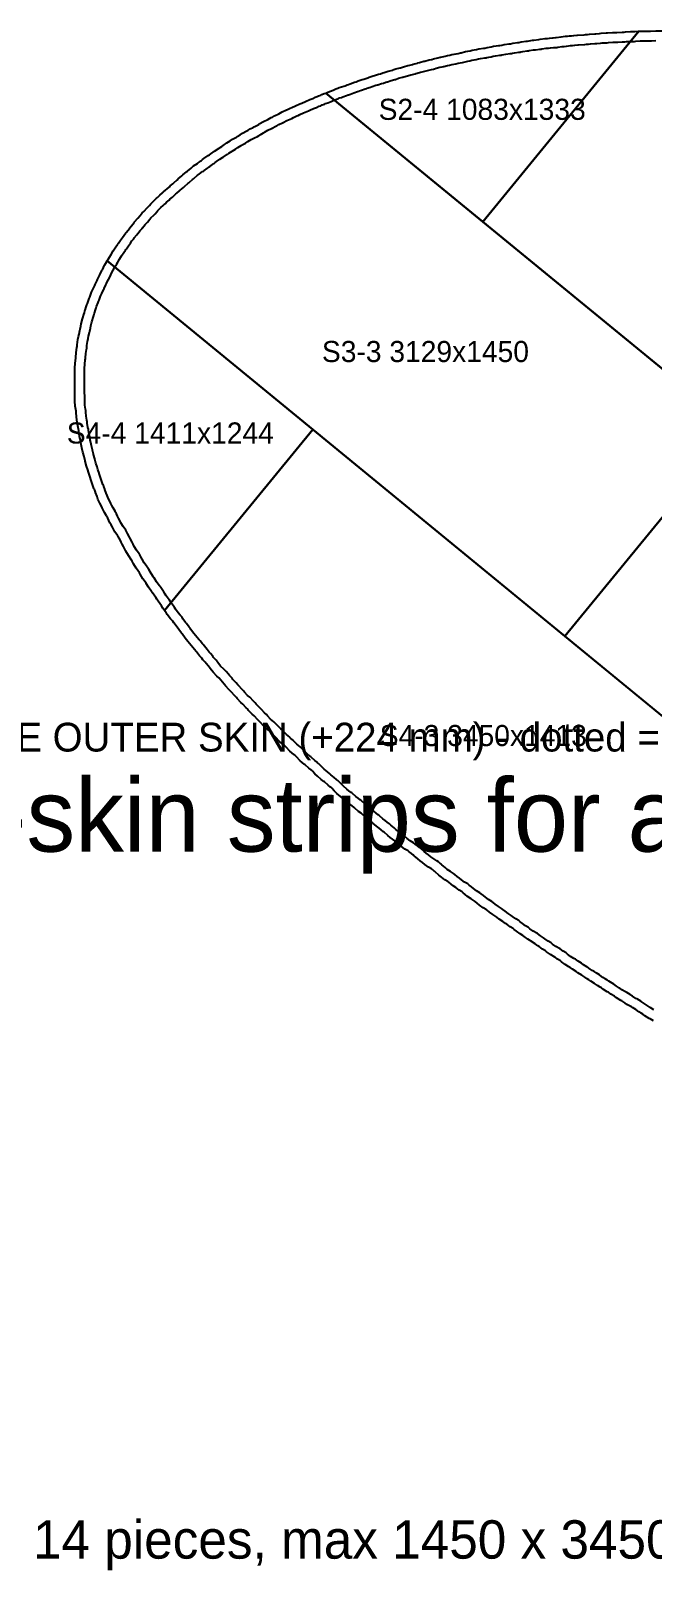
# Model space of a CAD drawing. Header units: millimetres. Extents: x -23256 to 49239, y -6625 to 7087.
# Drawn here: x 16996 to 20236, y -934 to 7087 of the extents above; entities that cross this region are included whole.
import ezdxf
from ezdxf.enums import TextEntityAlignment as Align

# ---------------------------------------------------------------- set-up
doc = ezdxf.new("R2010")
doc.units = ezdxf.units.MM
for name, color, linetype in [('CUT', 7, 'Continuous'), ('PIECING', 5, 'Continuous'), ('SEW', 8, 'Continuous'), ('TEXT', 7, 'Continuous')]:
    doc.layers.add(name, color=color, linetype=linetype)

msp = doc.modelspace()

# ---------------------------------------------------------------- linework, layer by layer
at = {"layer": 'CUT'}
msp.add_lwpolyline([(20243.7, 1927.6), (20225.7, 1938.8), (20220.5, 1941.2), (20197.8, 1954.9), (20187.3, 1962.8), (20178.8, 1967.8), (20165.8, 1975.9), (20150.6, 1986.8), (20150.5, 1986.8), (20132.6, 1997.9), (20127.4, 2000.4), (20104.7, 2014), (20093.8, 2022.1), (20077.6, 2032.1), (20072.4, 2034.5), (20049.7, 2048.1), (20038.9, 2056.2), (20020.7, 2067.3), (20007.8, 2076.9), (20002, 2080.1), (19982.1, 2092.3), (19972.6, 2099.4), (19964.3, 2104.2), (19951.3, 2112.2), (19935.8, 2123.2), (19935.6, 2123.3), (19915.7, 2135.5), (19906.2, 2142.6), (19897.8, 2147.5), (19884.7, 2155.5), (19869.3, 2166.4), (19869.1, 2166.6), (19849.1, 2178.7), (19839.3, 2186), (19821.3, 2196.9), (19808.2, 2206.6), (19802.3, 2209.8), (19782.4, 2221.9), (19763.6, 2235.8), (19758.1, 2240.2), (19743.2, 2249.3), (19729.7, 2259.2), (19728.2, 2259.9), (19705.6, 2273.3), (19685.5, 2288), (19679.9, 2292.5), (19664.9, 2301.6), (19646.2, 2315.4), (19640.6, 2319.9), (19625.7, 2328.9), (19612, 2338.9), (19610.4, 2339.7), (19587.9, 2353), (19567.8, 2367.6), (19562.1, 2372.2), (19547.1, 2381.3), (19528.4, 2395), (19516.1, 2404.8), (19511.3, 2408.7), (19496.3, 2417.7), (19477.6, 2431.4), (19471.8, 2436), (19456.8, 2445.1), (19438, 2458.8), (19425.8, 2468.6), (19421, 2472.4), (19405.9, 2481.6), (19387.1, 2495.3), (19374.9, 2505), (19370.1, 2508.8), (19355, 2517.9), (19336.2, 2531.6), (19324, 2541.4), (19312.7, 2550.4), (19307.8, 2554.3), (19292.6, 2563.4), (19274, 2576.9), (19261.6, 2586.7), (19250.2, 2595.8), (19245.3, 2599.7), (19230.1, 2608.8), (19211.5, 2622.3), (19199.1, 2632.1), (19187.6, 2641.2), (19176.1, 2650.3), (19171.1, 2654.3), (19155.8, 2663.4), (19137.2, 2676.8), (19123.8, 2687.4), (19104.4, 2704.4), (19102, 2706.8), (19101.6, 2707.1), (19090.1, 2716.2), (19085, 2720.2), (19069.6, 2729.4), (19050.9, 2742.8), (19038.5, 2752.6), (19026.9, 2761.7), (19014.3, 2771.6), (18995.2, 2788.3), (18992.6, 2790.8), (18992.1, 2791.2), (18980.5, 2800.3), (18969, 2809.4), (18963.7, 2813.5), (18947, 2823.4), (18926.5, 2838.4), (18908.3, 2854.3), (18905.8, 2856.7), (18905.3, 2857.1), (18893.7, 2866.3), (18882.1, 2875.3), (18870.5, 2884.4), (18857.8, 2894.3), (18838.4, 2911.1), (18835.9, 2913.6), (18835.4, 2914), (18823.7, 2923.2), (18812, 2932.3), (18799.3, 2942.2), (18780.1, 2958.8), (18777.4, 2961.4), (18776.8, 2961.9), (18765.2, 2970.9), (18752.4, 2980.9), (18733.2, 2997.6), (18730.5, 3000.1), (18730, 3000.5), (18718.3, 3009.6), (18705.5, 3019.6), (18686.2, 3036.3), (18683.5, 3038.8), (18683, 3039.3), (18671.2, 3048.4), (18658.5, 3058.3), (18639.2, 3075), (18636.5, 3077.5), (18635.9, 3078), (18624.2, 3087.2), (18611.5, 3097), (18592.1, 3113.7), (18578.3, 3127), (18565.4, 3140.6), (18562.2, 3143.3), (18559.5, 3146), (18558.9, 3146.5), (18546.1, 3156.3), (18526.8, 3173), (18524.1, 3175.6), (18523.5, 3176.1), (18510.6, 3186.1), (18491.4, 3202.7), (18477.5, 3215.9), (18464.6, 3229.6), (18461.4, 3232.4), (18458.7, 3235), (18458.1, 3235.4), (18445.3, 3245.4), (18426, 3262), (18423.2, 3264.7), (18421.5, 3266), (18401, 3283.8), (18381.8, 3304.1), (18372.3, 3312.4), (18369.6, 3315), (18367.9, 3316.3), (18347.3, 3334.1), (18328.1, 3354.5), (18318.5, 3362.8), (18315.9, 3365.3), (18314.4, 3366.5), (18293.7, 3384.4), (18274.5, 3404.8), (18265, 3413), (18251.2, 3426.3), (18235.6, 3442.9), (18230.8, 3446.7), (18210.9, 3463.9), (18191.9, 3483.9), (18187.5, 3489.7), (18179.4, 3497.4), (18161, 3517.1), (18151.1, 3525.8), (18132, 3546), (18127.6, 3551.7), (18119.7, 3559.4), (18101.3, 3579.2), (18091.4, 3587.8), (18072.3, 3608.2), (18067.9, 3613.9), (18060.1, 3621.5), (18041, 3642.1), (18037.8, 3646.4), (18030.3, 3653.6), (18011.1, 3674.4), (18006.2, 3681.1), (17993.2, 3695.1), (17988.3, 3701.9), (17976.3, 3714.9), (17966.4, 3723.6), (17947.1, 3744.4), (17931.9, 3764.7), (17927.8, 3769.2), (17922.9, 3775.9), (17910, 3790.1), (17905.2, 3796.6), (17893.3, 3809.6), (17887.6, 3817.4), (17875.9, 3830.1), (17860.8, 3850.5), (17856.7, 3855), (17851.9, 3861.7), (17839.1, 3875.8), (17834.4, 3882.4), (17822.7, 3895.4), (17817.1, 3903.1), (17805.7, 3915.6), (17788.6, 3938.9), (17785.4, 3944.5), (17782.6, 3947.5), (17767.8, 3967.7), (17763.9, 3972.1), (17747.2, 3995.5), (17744.1, 4000.3), (17741.8, 4002.8), (17736.2, 4010.4), (17724.9, 4022.9), (17707.8, 4046.2), (17704.6, 4051.8), (17701.8, 4054.9), (17684.8, 4078.1), (17677.6, 4090.4), (17677.2, 4090.9), (17660.4, 4114.4), (17653.2, 4125.7), (17648.4, 4134.1), (17648.3, 4134.2), (17631.5, 4157.7), (17628.5, 4162.4), (17626.2, 4164.9), (17609.3, 4188.1), (17598.2, 4207.3), (17597.2, 4208.4), (17580.4, 4231.5), (17566.7, 4255.2), (17562.7, 4262.9), (17562.5, 4263.2), (17545.5, 4286.4), (17531.8, 4310.1), (17525.4, 4322.7), (17522, 4329.2), (17521.8, 4329.5), (17504.9, 4352.7), (17491.2, 4376.4), (17484.8, 4389), (17479, 4400.3), (17473.1, 4411.9), (17467.3, 4423.3), (17466.9, 4424), (17456.2, 4442.8), (17449.8, 4455.3), (17448.5, 4457.7), (17435.2, 4476.1), (17421.5, 4499.9), (17415, 4512.5), (17409.2, 4524), (17403.4, 4535.4), (17397.6, 4546.8), (17391.7, 4558.3), (17391.3, 4559.1), (17380.6, 4577.9), (17374.3, 4590.4), (17368.5, 4601.8), (17362.7, 4613.1), (17362.6, 4613.4), (17356.3, 4625.8), (17346.5, 4647.4), (17342, 4660.5), (17334, 4682), (17333.8, 4682.6), (17330, 4693), (17329, 4695.1), (17328, 4697.9), (17325.7, 4702.7), (17316.4, 4727.7), (17316.2, 4728.4), (17310.6, 4743.7), (17304.6, 4766.3), (17297.3, 4787.4), (17294.3, 4799.5), (17286.9, 4819.4), (17280.1, 4845.2), (17280, 4845.9), (17274.2, 4868.1), (17274.1, 4868.9), (17268.3, 4891.1), (17268.1, 4891.8), (17262.3, 4914.1), (17259.6, 4931.6), (17256.4, 4943.9), (17253.5, 4961.5), (17250.4, 4973.8), (17246.2, 5000.2), (17245.9, 5004.3), (17244.3, 5010.5), (17240.2, 5036.9), (17239.9, 5041), (17238.3, 5047.2), (17234.2, 5073.6), (17232.7, 5099.1), (17232.7, 5102.6), (17232.2, 5104.6), (17228.1, 5131.1), (17226.6, 5156.6), (17226.6, 5164.6), (17226.5, 5171.6), (17226.4, 5180.8), (17226.4, 5187.6), (17226.3, 5194.6), (17226.3, 5201.5), (17226.3, 5208.4), (17226.2, 5215.2), (17226.2, 5222.1), (17226.1, 5229.1), (17226.1, 5236), (17226, 5242.8), (17226, 5252), (17225.9, 5265.9), (17225.9, 5272.7), (17225.9, 5279.6), (17225.8, 5286.6), (17225.8, 5293.5), (17225.8, 5300.3), (17225.7, 5307.2), (17225.7, 5314.2), (17225.7, 5321.1), (17225.7, 5329.2), (17226.9, 5354.9), (17230.7, 5381.6), (17231.2, 5383.3), (17231.2, 5383.3), (17231.2, 5384.4), (17232.4, 5410.1), (17236.3, 5436.7), (17237.5, 5441.7), (17238, 5451.5), (17241.9, 5478.2), (17245.8, 5493.6), (17247.7, 5506.1), (17252.5, 5525.5), (17253.5, 5532), (17257.8, 5548.5), (17259.6, 5560.5), (17266.4, 5586.5), (17268.3, 5591.6), (17272.7, 5608.3), (17276.4, 5618.4), (17278.8, 5627.3), (17280.6, 5632), (17284.9, 5648), (17288.9, 5658.7), (17291.2, 5667), (17300.6, 5691.8), (17302.3, 5695.3), (17303.6, 5699.9), (17313, 5724.6), (17316.5, 5731.5), (17319.4, 5739.1), (17329.7, 5759.6), (17331.7, 5764.7), (17342.2, 5785.5), (17344.1, 5790.4), (17354.7, 5811.4), (17356.6, 5816.1), (17367.4, 5837.3), (17369.3, 5842), (17381.3, 5865.3), (17382.6, 5867.4), (17387.5, 5877), (17401.7, 5899), (17402.2, 5899.7), (17406.3, 5907.5), (17415.7, 5922.1), (17425.1, 5940.1), (17439.3, 5961.9), (17448.6, 5973.5), (17451.2, 5977.6), (17453.4, 5980.3), (17463.7, 5996.2), (17474.4, 6009.6), (17482.5, 6021.9), (17491.9, 6033.7), (17494.7, 6037.9), (17510.1, 6057.2), (17512.1, 6059.5), (17513, 6060.9), (17528.4, 6080.1), (17536, 6088.7), (17536.5, 6089.3), (17537.6, 6090.9), (17553.7, 6111), (17566.6, 6124.3), (17577.5, 6137.8), (17585.2, 6146.4), (17602.3, 6164), (17606.7, 6167.7), (17614.3, 6177.1), (17622, 6185.7), (17639, 6203.2), (17652.5, 6214.6), (17656.9, 6219.1), (17662, 6223.4), (17669, 6230.6), (17682.6, 6242.1), (17686.9, 6246.5), (17700.7, 6258.2), (17705.1, 6262.7), (17718.7, 6274.2), (17723.1, 6278.7), (17736.8, 6290.3), (17741.2, 6294.8), (17759.7, 6310.4), (17762.2, 6312.4), (17765.1, 6315.4), (17783.7, 6331), (17786.2, 6333), (17789.1, 6335.9), (17807.8, 6351.7), (17810.2, 6353.6), (17813.1, 6356.5), (17831.6, 6372.1), (17838.4, 6377.4), (17845.3, 6382.7), (17865.2, 6396.5), (17868.9, 6398.6), (17874, 6402.6), (17880, 6407.2), (17885.8, 6411.6), (17891.7, 6416.2), (17892, 6416.4), (17899.2, 6421.9), (17921.4, 6436.9), (17927.3, 6441.4), (17934.4, 6446.8), (17954.1, 6460.6), (17968.3, 6468.6), (17969.7, 6469.7), (17992.2, 6484.8), (17999, 6490.1), (18018.8, 6503.9), (18035.6, 6513.4), (18048, 6522.1), (18068.2, 6533.5), (18071.4, 6535.8), (18088.2, 6545.3), (18100.6, 6554), (18122.7, 6566.5), (18129.3, 6569.5), (18140, 6575.6), (18155.1, 6582.5), (18161.2, 6585.9), (18164.4, 6588.2), (18184.5, 6599.6), (18187.7, 6601.9), (18209.7, 6614.4), (18231.4, 6624.2), (18250.1, 6634.9), (18256.7, 6637.9), (18267, 6643.8), (18289.6, 6654.1), (18307.4, 6664.3), (18330.2, 6674.7), (18335.4, 6676.5), (18341.9, 6680.3), (18364.7, 6690.7), (18369.8, 6692.5), (18376.3, 6696.2), (18399.1, 6706.6), (18408.6, 6710), (18415.9, 6713.3), (18422.4, 6715.9), (18427.7, 6718.9), (18450.6, 6729.4), (18466.2, 6734.9), (18479.2, 6740.8), (18488.7, 6744.2), (18496, 6747.5), (18508.5, 6752.5), (18514.2, 6754.8), (18526.5, 6759.7), (18534.3, 6762.5), (18541.6, 6765.8), (18554.1, 6770.8), (18559.7, 6773), (18572, 6778), (18579.7, 6780.6), (18587.3, 6784.1), (18596.6, 6787.4), (18604.2, 6790.9), (18628, 6799.3), (18635.5, 6801.2), (18646, 6805.4), (18653.4, 6808), (18660.9, 6811.4), (18684.7, 6819.8), (18692.2, 6821.7), (18702.5, 6825.9), (18724.8, 6833.7), (18732.5, 6835.6), (18753, 6842.8), (18760.6, 6844.7), (18781.2, 6851.9), (18788.8, 6853.8), (18809.4, 6861.1), (18820, 6863.7), (18831.9, 6867.9), (18839.5, 6869.8), (18860, 6877), (18883, 6882.8), (18883.8, 6883), (18899.3, 6888.4), (18922.3, 6894.2), (18923.1, 6894.4), (18938.6, 6899.8), (18961.6, 6905.6), (18964.4, 6906.2), (18972.2, 6908.9), (18985.7, 6912.4), (18989, 6913.5), (19011.8, 6919.3), (19014.7, 6919.9), (19022.6, 6922.6), (19045.6, 6928.4), (19050.3, 6929.4), (19050.5, 6929.5), (19073.5, 6935.3), (19085.7, 6937.8), (19087.3, 6938.1), (19095.2, 6940.9), (19118.2, 6946.7), (19130.5, 6949.2), (19134, 6949.9), (19134.2, 6950), (19157.2, 6955.8), (19169.4, 6958.3), (19180.5, 6960.6), (19191.7, 6962.9), (19202.8, 6965.2), (19214, 6967.5), (19225.1, 6969.7), (19236.2, 6972), (19239.6, 6972.7), (19239.6, 6972.7), (19262.9, 6978.6), (19275.2, 6981.2), (19286.3, 6983.4), (19297.4, 6985.7), (19308.5, 6988), (19319.6, 6990.3), (19331.9, 6992.8), (19358.1, 6996.8), (19363.8, 6997.1), (19375, 6999.4), (19386.1, 7001.7), (19397.1, 7004), (19409.5, 7006.5), (19435.7, 7010.5), (19441.4, 7010.8), (19452.4, 7013.1), (19464.7, 7015.6), (19491, 7019.7), (19496.7, 7020), (19509.1, 7022.5), (19535.3, 7026.5), (19541, 7026.8), (19553.2, 7029.3), (19579.5, 7033.4), (19585.1, 7033.6), (19586.3, 7033.9), (19612.6, 7037.9), (19618.2, 7038.2), (19619.4, 7038.5), (19645.7, 7042.5), (19651.3, 7042.8), (19652.5, 7043), (19678.8, 7047.1), (19689.5, 7047.6), (19700.8, 7049.3), (19716.9, 7050.2), (19720.4, 7050.6), (19731.5, 7051.4), (19735.1, 7052.1), (19761.4, 7056.2), (19772, 7056.7), (19783.3, 7058.5), (19794.1, 7059), (19805.4, 7060.8), (19816.1, 7061.3), (19827.4, 7063), (19843.5, 7063.9), (19846.9, 7064.3), (19881, 7066.7), (19881.8, 7066.7), (19887.8, 7067.6), (19898.5, 7068.1), (19909.8, 7069.9), (19936.4, 7071.2), (19936.7, 7071.2), (19942.7, 7072.2), (19961.6, 7073.1), (19970.2, 7074.4), (19996.8, 7075.8), (19997, 7075.8), (20003, 7076.7), (20029.7, 7078.1), (20046.4, 7078.1), (20052.4, 7079), (20079.1, 7080.4), (20090.3, 7080.4), (20096.3, 7081.3), (20122.9, 7082.7), (20139.6, 7082.7), (20145.6, 7083.6), (20172.2, 7084.9), (20221.8, 7084.9), (20227.7, 7085.9), (20254.4, 7087.2)], dxfattribs=at)
at = {"layer": 'PIECING'}
for points in [[(18541.6, 6765.8), (18554.1, 6770.8), (18559.7, 6773), (18572, 6778), (18579.7, 6780.6), (18587.3, 6784.1), (18596.6, 6787.4), (18604.2, 6790.9), (18628, 6799.3), (18635.5, 6801.2), (18646, 6805.4), (18653.4, 6808), (18660.9, 6811.4), (18684.7, 6819.8), (18692.2, 6821.7), (18702.5, 6825.9), (18724.8, 6833.7), (18732.5, 6835.6), (18753, 6842.8), (18760.6, 6844.7), (18781.2, 6851.9), (18788.8, 6853.8), (18809.4, 6861.1), (18820, 6863.7), (18831.9, 6867.9), (18839.5, 6869.8), (18860, 6877), (18883, 6882.8), (18883.8, 6883), (18899.3, 6888.4), (18922.3, 6894.2), (18923.1, 6894.4), (18938.6, 6899.8), (18961.6, 6905.6), (18964.4, 6906.2), (18972.2, 6908.9), (18985.7, 6912.4), (18989, 6913.5), (19011.8, 6919.3), (19014.7, 6919.9), (19022.6, 6922.6), (19045.6, 6928.4), (19050.3, 6929.4), (19050.5, 6929.5), (19073.5, 6935.3), (19085.7, 6937.8), (19087.3, 6938.1), (19095.2, 6940.9), (19118.2, 6946.7), (19130.5, 6949.2), (19134, 6949.9), (19134.2, 6950), (19157.2, 6955.8), (19169.4, 6958.3), (19180.5, 6960.6), (19191.7, 6962.9), (19202.8, 6965.2), (19214, 6967.5), (19225.1, 6969.7), (19236.2, 6972), (19239.6, 6972.7), (19239.6, 6972.7), (19262.9, 6978.6), (19275.2, 6981.2), (19286.3, 6983.4), (19297.4, 6985.7), (19308.5, 6988), (19319.6, 6990.3), (19331.9, 6992.8), (19358.1, 6996.8), (19363.8, 6997.1), (19375, 6999.4), (19386.1, 7001.7), (19397.1, 7004), (19409.5, 7006.5), (19435.7, 7010.5), (19441.4, 7010.8), (19452.4, 7013.1), (19464.7, 7015.6), (19491, 7019.7), (19496.7, 7020), (19509.1, 7022.5), (19535.3, 7026.5), (19541, 7026.8), (19553.2, 7029.3), (19579.5, 7033.4), (19585.1, 7033.6), (19586.3, 7033.9), (19612.6, 7037.9), (19618.2, 7038.2), (19619.4, 7038.5), (19645.7, 7042.5), (19651.3, 7042.8), (19652.5, 7043), (19678.8, 7047.1), (19689.5, 7047.6), (19700.8, 7049.3), (19716.9, 7050.2), (19720.4, 7050.6), (19731.5, 7051.4), (19735.1, 7052.1), (19761.4, 7056.2), (19772, 7056.7), (19783.3, 7058.5), (19794.1, 7059), (19805.4, 7060.8), (19816.1, 7061.3), (19827.4, 7063), (19843.5, 7063.9), (19846.9, 7064.3), (19881, 7066.7), (19881.8, 7066.7), (19887.8, 7067.6), (19898.5, 7068.1), (19909.8, 7069.9), (19936.4, 7071.2), (19936.7, 7071.2), (19942.7, 7072.2), (19961.6, 7073.1), (19970.2, 7074.4), (19996.8, 7075.8), (19997, 7075.8), (20003, 7076.7), (20029.7, 7078.1), (20046.4, 7078.1), (20052.4, 7079), (20079.1, 7080.4), (20090.3, 7080.4), (20096.3, 7081.3), (20122.9, 7082.7), (20139.6, 7082.7), (20145.6, 7083.6), (20167, 7084.7), (19353.7, 6092.3), (18535.3, 6762.9), (18541.6, 6765.8)], [(20172.2, 7084.9), (20221.8, 7084.9), (20227.7, 7085.9), (20254.4, 7087.2), (20348.4, 7087.2), (22870.9, 5020.1), (21983.6, 3937.3), (19353.7, 6092.3), (20167, 7084.7), (20172.2, 7084.9)], [(17401.7, 5899), (17402.2, 5899.7), (17406.3, 5907.5), (17415.7, 5922.1), (17425.1, 5940.1), (17439.3, 5961.9), (17448.6, 5973.5), (17451.2, 5977.6), (17453.4, 5980.3), (17463.7, 5996.2), (17474.4, 6009.6), (17482.5, 6021.9), (17491.9, 6033.7), (17494.7, 6037.9), (17510.1, 6057.2), (17512.1, 6059.5), (17513, 6060.9), (17528.4, 6080.1), (17536, 6088.7), (17536.5, 6089.3), (17537.6, 6090.9), (17553.7, 6111), (17566.6, 6124.3), (17577.5, 6137.8), (17585.2, 6146.4), (17602.3, 6164), (17606.7, 6167.7), (17614.3, 6177.1), (17622, 6185.7), (17639, 6203.2), (17652.5, 6214.6), (17656.9, 6219.1), (17662, 6223.4), (17669, 6230.6), (17682.6, 6242.1), (17686.9, 6246.5), (17700.7, 6258.2), (17705.1, 6262.7), (17718.7, 6274.2), (17723.1, 6278.7), (17736.8, 6290.3), (17741.2, 6294.8), (17759.7, 6310.4), (17762.2, 6312.4), (17765.1, 6315.4), (17783.7, 6331), (17786.2, 6333), (17789.1, 6335.9), (17807.8, 6351.7), (17810.2, 6353.6), (17813.1, 6356.5), (17831.6, 6372.1), (17838.4, 6377.4), (17845.3, 6382.7), (17865.2, 6396.5), (17868.9, 6398.6), (17874, 6402.6), (17880, 6407.2), (17885.8, 6411.6), (17891.7, 6416.2), (17892, 6416.4), (17899.2, 6421.9), (17921.4, 6436.9), (17927.3, 6441.4), (17934.4, 6446.8), (17954.1, 6460.6), (17968.3, 6468.6), (17969.7, 6469.7), (17992.2, 6484.8), (17999, 6490.1), (18018.8, 6503.9), (18035.6, 6513.4), (18048, 6522.1), (18068.2, 6533.5), (18071.4, 6535.8), (18088.2, 6545.3), (18100.6, 6554), (18122.7, 6566.5), (18129.3, 6569.5), (18140, 6575.6), (18155.1, 6582.5), (18161.2, 6585.9), (18164.4, 6588.2), (18184.5, 6599.6), (18187.7, 6601.9), (18209.7, 6614.4), (18231.4, 6624.2), (18250.1, 6634.9), (18256.7, 6637.9), (18267, 6643.8), (18289.6, 6654.1), (18307.4, 6664.3), (18330.2, 6674.7), (18335.4, 6676.5), (18341.9, 6680.3), (18364.7, 6690.7), (18369.8, 6692.5), (18376.3, 6696.2), (18399.1, 6706.6), (18408.6, 6710), (18415.9, 6713.3), (18422.4, 6715.9), (18427.7, 6718.9), (18450.6, 6729.4), (18466.2, 6734.9), (18479.2, 6740.8), (18488.7, 6744.2), (18496, 6747.5), (18508.5, 6752.5), (18514.2, 6754.8), (18526.5, 6759.7), (18534.3, 6762.5), (18535.3, 6762.9), (20668.7, 5014.8), (19781.3, 3931.9), (17394.5, 5887.8), (17401.7, 5899)], [(17231.2, 5384.4), (17232.4, 5410.1), (17236.3, 5436.7), (17237.5, 5441.7), (17238, 5451.5), (17241.9, 5478.2), (17245.8, 5493.6), (17247.7, 5506.1), (17252.5, 5525.5), (17253.5, 5532), (17257.8, 5548.5), (17259.6, 5560.5), (17266.4, 5586.5), (17268.3, 5591.6), (17272.7, 5608.3), (17276.4, 5618.4), (17278.8, 5627.3), (17280.6, 5632), (17284.9, 5648), (17288.9, 5658.7), (17291.2, 5667), (17300.6, 5691.8), (17302.3, 5695.3), (17303.6, 5699.9), (17313, 5724.6), (17316.5, 5731.5), (17319.4, 5739.1), (17329.7, 5759.6), (17331.7, 5764.7), (17342.2, 5785.5), (17344.1, 5790.4), (17354.7, 5811.4), (17356.6, 5816.1), (17367.4, 5837.3), (17369.3, 5842), (17381.3, 5865.3), (17382.6, 5867.4), (17387.5, 5877), (17394.5, 5887.8), (18466.4, 5009.4), (17693.5, 4066.2), (17684.8, 4078.1), (17677.6, 4090.4), (17677.2, 4090.9), (17660.4, 4114.4), (17653.2, 4125.7), (17648.4, 4134.1), (17648.3, 4134.2), (17631.5, 4157.7), (17628.5, 4162.4), (17626.2, 4164.9), (17609.3, 4188.1), (17598.2, 4207.3), (17597.2, 4208.4), (17580.4, 4231.5), (17566.7, 4255.2), (17562.7, 4262.9), (17562.5, 4263.2), (17545.5, 4286.4), (17531.8, 4310.1), (17525.4, 4322.7), (17522, 4329.2), (17521.8, 4329.5), (17504.9, 4352.7), (17491.2, 4376.4), (17484.8, 4389), (17479, 4400.3), (17473.1, 4411.9), (17467.3, 4423.3), (17466.9, 4424), (17456.2, 4442.8), (17449.8, 4455.3), (17448.5, 4457.7), (17435.2, 4476.1), (17421.5, 4499.9), (17415, 4512.5), (17409.2, 4524), (17403.4, 4535.4), (17397.6, 4546.8), (17391.7, 4558.3), (17391.3, 4559.1), (17380.6, 4577.9), (17374.3, 4590.4), (17368.5, 4601.8), (17362.7, 4613.1), (17362.6, 4613.4), (17356.3, 4625.8), (17346.5, 4647.4), (17342, 4660.5), (17334, 4682), (17333.8, 4682.6), (17330, 4693), (17329, 4695.1), (17328, 4697.9), (17325.7, 4702.7), (17316.4, 4727.7), (17316.2, 4728.4), (17310.6, 4743.7), (17304.6, 4766.3), (17297.3, 4787.4), (17294.3, 4799.5), (17286.9, 4819.4), (17280.1, 4845.2), (17280, 4845.9), (17274.2, 4868.1), (17274.1, 4868.9), (17268.3, 4891.1), (17268.1, 4891.8), (17262.3, 4914.1), (17259.6, 4931.6), (17256.4, 4943.9), (17253.5, 4961.5), (17250.4, 4973.8), (17246.2, 5000.2), (17245.9, 5004.3), (17244.3, 5010.5), (17240.2, 5036.9), (17239.9, 5041), (17238.3, 5047.2), (17234.2, 5073.6), (17232.7, 5099.1), (17232.7, 5102.6), (17232.2, 5104.6), (17228.1, 5131.1), (17226.6, 5156.6), (17226.6, 5164.6), (17226.5, 5171.6), (17226.4, 5180.8), (17226.4, 5187.6), (17226.3, 5194.6), (17226.3, 5201.5), (17226.3, 5208.4), (17226.2, 5215.2), (17226.2, 5222.1), (17226.1, 5229.1), (17226.1, 5236), (17226, 5242.8), (17226, 5252), (17225.9, 5265.9), (17225.9, 5272.7), (17225.9, 5279.6), (17225.8, 5286.6), (17225.8, 5293.5), (17225.8, 5300.3), (17225.7, 5307.2), (17225.7, 5314.2), (17225.7, 5321.1), (17225.7, 5329.2), (17226.9, 5354.9), (17230.7, 5381.6), (17231.2, 5383.3), (17231.2, 5384.4)], [(23298.5, 2859.8), (22411.1, 1776.9), (19781.3, 3931.9), (20668.7, 5014.8), (23298.5, 2859.8)]]:
    msp.add_lwpolyline(points, close=True, dxfattribs=at)
msp.add_lwpolyline([(20243.7, 1927.6), (20225.7, 1938.8), (20220.5, 1941.2), (20197.8, 1954.9), (20187.3, 1962.8), (20178.8, 1967.8), (20165.8, 1975.9), (20150.6, 1986.8), (20150.5, 1986.8), (20132.6, 1997.9), (20127.4, 2000.4), (20104.7, 2014), (20093.8, 2022.1), (20077.6, 2032.1), (20072.4, 2034.5), (20049.7, 2048.1), (20038.9, 2056.2), (20020.7, 2067.3), (20007.8, 2076.9), (20002, 2080.1), (19982.1, 2092.3), (19972.6, 2099.4), (19964.3, 2104.2), (19951.3, 2112.2), (19935.8, 2123.2), (19935.6, 2123.3), (19915.7, 2135.5), (19906.2, 2142.6), (19897.8, 2147.5), (19884.7, 2155.5), (19869.3, 2166.4), (19869.1, 2166.6), (19849.1, 2178.7), (19839.3, 2186), (19821.3, 2196.9), (19808.2, 2206.6), (19802.3, 2209.8), (19782.4, 2221.9), (19763.6, 2235.8), (19758.1, 2240.2), (19743.2, 2249.3), (19729.7, 2259.2), (19728.2, 2259.9), (19705.6, 2273.3), (19685.5, 2288), (19679.9, 2292.5), (19664.9, 2301.6), (19646.2, 2315.4), (19640.6, 2319.9), (19625.7, 2328.9), (19612, 2338.9), (19610.4, 2339.7), (19587.9, 2353), (19567.8, 2367.6), (19562.1, 2372.2), (19547.1, 2381.3), (19528.4, 2395), (19516.1, 2404.8), (19511.3, 2408.7), (19496.3, 2417.7), (19477.6, 2431.4), (19471.8, 2436), (19456.8, 2445.1), (19438, 2458.8), (19425.8, 2468.6), (19421, 2472.4), (19405.9, 2481.6), (19387.1, 2495.3), (19374.9, 2505), (19370.1, 2508.8), (19355, 2517.9), (19336.2, 2531.6), (19324, 2541.4), (19312.7, 2550.4), (19307.8, 2554.3), (19292.6, 2563.4), (19274, 2576.9), (19261.6, 2586.7), (19250.2, 2595.8), (19245.3, 2599.7), (19230.1, 2608.8), (19211.5, 2622.3), (19199.1, 2632.1), (19187.6, 2641.2), (19176.1, 2650.3), (19171.1, 2654.3), (19155.8, 2663.4), (19137.2, 2676.8), (19123.8, 2687.4), (19104.4, 2704.4), (19102, 2706.8), (19101.6, 2707.1), (19090.1, 2716.2), (19085, 2720.2), (19069.6, 2729.4), (19050.9, 2742.8), (19038.5, 2752.6), (19026.9, 2761.7), (19014.3, 2771.6), (18995.2, 2788.3), (18992.6, 2790.8), (18992.1, 2791.2), (18980.5, 2800.3), (18969, 2809.4), (18963.7, 2813.5), (18947, 2823.4), (18926.5, 2838.4), (18908.3, 2854.3), (18905.8, 2856.7), (18905.3, 2857.1), (18893.7, 2866.3), (18882.1, 2875.3), (18870.5, 2884.4), (18857.8, 2894.3), (18838.4, 2911.1), (18835.9, 2913.6), (18835.4, 2914), (18823.7, 2923.2), (18812, 2932.3), (18799.3, 2942.2), (18780.1, 2958.8), (18777.4, 2961.4), (18776.8, 2961.9), (18765.2, 2970.9), (18752.4, 2980.9), (18733.2, 2997.6), (18730.5, 3000.1), (18730, 3000.5), (18718.3, 3009.6), (18705.5, 3019.6), (18686.2, 3036.3), (18683.5, 3038.8), (18683, 3039.3), (18671.2, 3048.4), (18658.5, 3058.3), (18639.2, 3075), (18636.5, 3077.5), (18635.9, 3078), (18624.2, 3087.2), (18611.5, 3097), (18592.1, 3113.7), (18578.3, 3127), (18565.4, 3140.6), (18562.2, 3143.3), (18559.5, 3146), (18558.9, 3146.5), (18546.1, 3156.3), (18526.8, 3173), (18524.1, 3175.6), (18523.5, 3176.1), (18510.6, 3186.1), (18491.4, 3202.7), (18477.5, 3215.9), (18464.6, 3229.6), (18461.4, 3232.4), (18458.7, 3235), (18458.1, 3235.4), (18445.3, 3245.4), (18426, 3262), (18423.2, 3264.7), (18421.5, 3266), (18401, 3283.8), (18381.8, 3304.1), (18372.3, 3312.4), (18369.6, 3315), (18367.9, 3316.3), (18347.3, 3334.1), (18328.1, 3354.5), (18318.5, 3362.8), (18315.9, 3365.3), (18314.4, 3366.5), (18293.7, 3384.4), (18274.5, 3404.8), (18265, 3413), (18251.2, 3426.3), (18235.6, 3442.9), (18230.8, 3446.7), (18210.9, 3463.9), (18191.9, 3483.9), (18187.5, 3489.7), (18179.4, 3497.4), (18161, 3517.1), (18151.1, 3525.8), (18132, 3546), (18127.6, 3551.7), (18119.7, 3559.4), (18101.3, 3579.2), (18091.4, 3587.8), (18072.3, 3608.2), (18067.9, 3613.9), (18060.1, 3621.5), (18041, 3642.1), (18037.8, 3646.4), (18030.3, 3653.6), (18011.1, 3674.4), (18006.2, 3681.1), (17993.2, 3695.1), (17988.3, 3701.9), (17976.3, 3714.9), (17966.4, 3723.6), (17947.1, 3744.4), (17931.9, 3764.7), (17927.8, 3769.2), (17922.9, 3775.9), (17910, 3790.1), (17905.2, 3796.6), (17893.3, 3809.6), (17887.6, 3817.4), (17875.9, 3830.1), (17860.8, 3850.5), (17856.7, 3855), (17851.9, 3861.7), (17839.1, 3875.8), (17834.4, 3882.4), (17822.7, 3895.4), (17817.1, 3903.1), (17805.7, 3915.6), (17788.6, 3938.9), (17785.4, 3944.5), (17782.6, 3947.5), (17767.8, 3967.7), (17763.9, 3972.1), (17747.2, 3995.5), (17744.1, 4000.3), (17741.8, 4002.8), (17736.2, 4010.4), (17724.9, 4022.9), (17707.8, 4046.2), (17704.6, 4051.8), (17701.8, 4054.9), (17693.5, 4066.2), (18466.4, 5009.4), (21096.2, 2854.4)], dxfattribs=at)
at = {"layer": 'SEW'}
msp.add_lwpolyline([(20244.7, 1986), (20226.2, 1997.1), (20215.3, 2005.3), (20214.7, 2005.6), (20205.1, 2011.3), (20194.1, 2018.1), (20177.9, 2029.8), (20176.2, 2030.7), (20159.2, 2041.2), (20158, 2042.1), (20151.4, 2045.2), (20133, 2056.3), (20122, 2064.4), (20121.3, 2064.8), (20104.2, 2075.3), (20103, 2076.2), (20096.4, 2079.3), (20078, 2090.4), (20067, 2098.6), (20066.3, 2098.9), (20049.2, 2109.4), (20035.4, 2119.7), (20027.6, 2124), (20010.5, 2134.5), (20000.5, 2141.9), (19999.9, 2142.2), (19990.4, 2147.8), (19979.4, 2154.6), (19962.9, 2166.3), (19961.1, 2167.3), (19944.1, 2177.7), (19934, 2185.1), (19933.3, 2185.5), (19923.9, 2191), (19912.8, 2197.9), (19896.3, 2209.6), (19894.5, 2210.5), (19877.5, 2220.9), (19867.4, 2228.4), (19866.7, 2228.8), (19849.7, 2239.1), (19835.7, 2249.5), (19827.7, 2253.8), (19810.7, 2264.2), (19794.6, 2276), (19787.4, 2281.9), (19771.5, 2291.5), (19755.8, 2303.1), (19752, 2304.9), (19733.7, 2315.7), (19716.4, 2328.3), (19709.1, 2334.2), (19693.2, 2343.9), (19677.2, 2355.6), (19669.8, 2361.6), (19653.9, 2371.2), (19638.1, 2382.8), (19634.2, 2384.6), (19615.9, 2395.5), (19598.7, 2408), (19591.3, 2413.9), (19575.3, 2423.6), (19559.3, 2435.3), (19547.9, 2444.4), (19540.5, 2450.4), (19524.4, 2460.1), (19508.5, 2471.8), (19501, 2477.8), (19484.9, 2487.4), (19468.9, 2499.1), (19457.5, 2508.3), (19450.1, 2514.2), (19434, 2523.9), (19417.9, 2535.6), (19406.6, 2544.7), (19399.2, 2550.6), (19383.1, 2560.3), (19367.1, 2572), (19355.7, 2581.1), (19344.4, 2590.1), (19336.8, 2596.1), (19320.7, 2605.8), (19304.7, 2617.4), (19293.3, 2626.5), (19281.9, 2635.6), (19274.3, 2641.6), (19258.1, 2651.3), (19242.2, 2662.8), (19230.6, 2671.9), (19219.1, 2681.1), (19207.7, 2690.1), (19200, 2696.2), (19183.7, 2705.9), (19167.8, 2717.4), (19156.3, 2726.5), (19138.9, 2741.8), (19135.5, 2745), (19133.1, 2747), (19121.5, 2756.1), (19113.8, 2762.2), (19097.4, 2771.9), (19081.5, 2783.4), (19069.9, 2792.5), (19058.4, 2801.6), (19046.8, 2810.7), (19029.6, 2825.7), (19026, 2829.1), (19023.5, 2831.2), (19011.9, 2840.3), (19000.3, 2849.3), (18992.4, 2855.5), (18975, 2865.9), (18958.3, 2878.1), (18942.7, 2891.7), (18939.2, 2895.1), (18936.7, 2897.1), (18925, 2906.3), (18913.4, 2915.3), (18901.8, 2924.4), (18890.1, 2933.5), (18872.7, 2948.6), (18869.2, 2952), (18866.6, 2954), (18854.9, 2963.2), (18843.3, 2972.3), (18831.6, 2981.4), (18814.4, 2996.3), (18810.7, 2999.9), (18808.1, 3001.9), (18796.4, 3011), (18784.7, 3020.1), (18767.4, 3035.1), (18763.8, 3038.6), (18761.2, 3040.6), (18749.5, 3049.7), (18737.7, 3058.9), (18720.4, 3073.9), (18716.8, 3077.3), (18714.2, 3079.3), (18702.4, 3088.5), (18690.7, 3097.6), (18673.4, 3112.6), (18669.8, 3116), (18667.1, 3118.1), (18655.3, 3127.3), (18643.7, 3136.3), (18626.3, 3151.3), (18614.3, 3162.8), (18600.6, 3177.4), (18596.4, 3181), (18592.7, 3184.5), (18590, 3186.6), (18578.3, 3195.7), (18560.9, 3210.7), (18557.3, 3214.1), (18554.6, 3216.2), (18542.8, 3225.4), (18525.5, 3240.3), (18513.6, 3251.7), (18499.8, 3266.4), (18495.6, 3270), (18491.9, 3273.5), (18489.3, 3275.6), (18477.4, 3284.7), (18460.1, 3299.7), (18456.5, 3303.2), (18453.7, 3305.3), (18436.2, 3320.5), (18420.3, 3337.4), (18418.8, 3339.3), (18406.4, 3350), (18402.8, 3353.5), (18400.1, 3355.6), (18382.5, 3370.8), (18366.6, 3387.7), (18365.2, 3389.6), (18352.7, 3400.3), (18349.2, 3403.7), (18346.6, 3405.8), (18328.9, 3421.1), (18312.9, 3438.1), (18311.5, 3440), (18299.2, 3450.6), (18287.3, 3462), (18271.1, 3479.3), (18270.5, 3480.1), (18263, 3485.9), (18246, 3500.6), (18230.6, 3517), (18225.4, 3523.7), (18215.6, 3533.1), (18199.5, 3550.4), (18198.1, 3552.2), (18186.3, 3562.5), (18170.7, 3579), (18165.6, 3585.6), (18155.9, 3595), (18139.7, 3612.4), (18138.3, 3614.3), (18126.6, 3624.4), (18111.1, 3641), (18106, 3647.7), (18096.4, 3657), (18080.1, 3674.6), (18076.1, 3679.9), (18066.7, 3689.1), (18050.3, 3706.9), (18045.4, 3713.5), (18032.5, 3727.5), (18027.5, 3734.2), (18014.5, 3748.4), (18013.4, 3749.9), (18001.9, 3760), (17986.2, 3777), (17972.3, 3795.5), (17971.8, 3796.4), (17967.1, 3801.4), (17962.3, 3808.1), (17949.4, 3822.2), (17944.6, 3828.8), (17932.6, 3841.9), (17926.8, 3849.7), (17915.2, 3862.5), (17901.3, 3881.2), (17900.8, 3882), (17896.3, 3887), (17891.5, 3893.6), (17878.8, 3907.8), (17874, 3914.3), (17862.2, 3927.5), (17856.5, 3935.2), (17845.1, 3947.8), (17831.2, 3966.8), (17826.6, 3974.6), (17822, 3979.7), (17808.1, 3998.6), (17807.8, 3999.2), (17803.6, 4003.9), (17789.3, 4023.9), (17784.7, 4031.1), (17781.3, 4034.9), (17775.7, 4042.6), (17764.3, 4055.1), (17750.4, 4074.1), (17745.8, 4081.9), (17741.2, 4087), (17727.3, 4106), (17718.9, 4120.5), (17716.9, 4122.7), (17702.5, 4142.8), (17696.7, 4152), (17689.8, 4164), (17688, 4166.1), (17673.6, 4186.1), (17669.1, 4193.3), (17665.7, 4197), (17651.9, 4215.9), (17640.2, 4236.1), (17639.6, 4237.2), (17636.7, 4240.4), (17623, 4259.3), (17611.3, 4279.5), (17605.4, 4290.9), (17604.9, 4292), (17602, 4295.2), (17588.2, 4314.1), (17576.4, 4334.4), (17570.6, 4345.8), (17564.8, 4357.2), (17564.2, 4358.3), (17561.3, 4361.5), (17547.5, 4380.5), (17535.8, 4400.7), (17530, 4412.1), (17524.2, 4423.4), (17518.3, 4435), (17512.5, 4446.4), (17511.4, 4448.6), (17511.1, 4449), (17500.9, 4466.9), (17495.1, 4478.4), (17491.9, 4484.6), (17491.6, 4484.9), (17477.8, 4503.9), (17466.1, 4524.1), (17460.3, 4535.5), (17454.4, 4547.1), (17448.6, 4558.5), (17442.8, 4569.8), (17437, 4581.3), (17435.9, 4583.6), (17435.7, 4583.9), (17425.4, 4602), (17419.6, 4613.4), (17413.8, 4624.8), (17408, 4636.1), (17407.9, 4636.4), (17402.1, 4647.8), (17393.7, 4666.2), (17389.8, 4677.6), (17382.5, 4697.3), (17382.3, 4698), (17377, 4712.3), (17376.2, 4714), (17375, 4717.4), (17372.5, 4722.7), (17364.9, 4743.1), (17364.7, 4743.7), (17359, 4759.1), (17353.5, 4780.1), (17353.3, 4781.3), (17352.7, 4782.6), (17346, 4801.9), (17342.9, 4814.4), (17335.4, 4834.7), (17329.9, 4855.7), (17329.7, 4857), (17329.5, 4857.5), (17324, 4878.6), (17323.8, 4880), (17323.5, 4880.5), (17318, 4901.6), (17317.8, 4902.9), (17317.6, 4903.5), (17312.1, 4924.6), (17309.3, 4942), (17306.1, 4954.3), (17303.3, 4971.9), (17300.1, 4984.2), (17296.8, 5005.7), (17296.4, 5012.2), (17294.1, 5020.8), (17290.7, 5042.3), (17290.4, 5048.9), (17288.1, 5057.5), (17284.8, 5079), (17283.5, 5100.8), (17283.4, 5107.6), (17283.4, 5109.3), (17282, 5114.9), (17278.6, 5136.4), (17277.4, 5158.2), (17277.4, 5165), (17277.3, 5172), (17277.2, 5181.1), (17277.2, 5188), (17277.1, 5194.9), (17277.1, 5201.8), (17277.1, 5208.7), (17277, 5215.5), (17277, 5222.4), (17276.9, 5229.4), (17276.9, 5236.3), (17276.8, 5243.1), (17276.8, 5252.3), (17276.7, 5266.1), (17276.7, 5273), (17276.7, 5279.9), (17276.6, 5286.8), (17276.6, 5293.7), (17276.6, 5300.5), (17276.5, 5307.4), (17276.5, 5314.4), (17276.5, 5321.3), (17276.5, 5328.1), (17277.5, 5350), (17280.6, 5371.8), (17282, 5377.2), (17282, 5377.2), (17282, 5383.3), (17283, 5405.2), (17286.2, 5426.9), (17288, 5434.2), (17288.6, 5446.6), (17291.8, 5468.3), (17295.7, 5483.7), (17297.5, 5496.1), (17302.4, 5515.4), (17303.4, 5521.8), (17307.6, 5538.2), (17309.4, 5550.2), (17314.9, 5571.3), (17316.8, 5576.3), (17321.1, 5592.9), (17324.9, 5602.9), (17327.3, 5611.8), (17329, 5616.5), (17333.3, 5632.4), (17337.3, 5643.1), (17339.5, 5651.3), (17347.2, 5671.5), (17350, 5677.1), (17351.9, 5684), (17359.6, 5704.2), (17363, 5711), (17365.9, 5718.5), (17375.6, 5737.7), (17375.9, 5738.3), (17378.1, 5744), (17387.8, 5763.2), (17388.3, 5764), (17390.5, 5769.6), (17400.2, 5788.8), (17400.7, 5789.6), (17403, 5795.2), (17412.7, 5814.3), (17413.3, 5815.2), (17415.6, 5821), (17425.3, 5840), (17426.7, 5842), (17431.6, 5851.6), (17443.1, 5869.5), (17445.1, 5872), (17445.1, 5872.1), (17450.2, 5881.9), (17459.6, 5896.5), (17469, 5914.4), (17480.6, 5932.2), (17489.9, 5943.8), (17492.5, 5947.9), (17494.6, 5950.6), (17505, 5966.4), (17515.6, 5979.8), (17523.6, 5992.1), (17533.1, 6003.9), (17535.8, 6008.1), (17549, 6024.5), (17552.6, 6028.6), (17554.2, 6031), (17567.3, 6047.4), (17573.3, 6054.2), (17576.3, 6057.3), (17578.7, 6061), (17591.8, 6077.3), (17604.7, 6090.6), (17616.3, 6105), (17622.4, 6111.9), (17637.1, 6126.9), (17642.1, 6131.2), (17644, 6133.2), (17653, 6144.2), (17659.1, 6151.1), (17673.7, 6165.9), (17687.2, 6177.4), (17691.6, 6181.9), (17696.6, 6186.2), (17703.7, 6193.4), (17717.3, 6204.9), (17721.6, 6209.3), (17735.3, 6221), (17739.7, 6225.4), (17753.3, 6237), (17757.7, 6241.5), (17771.4, 6253), (17775.8, 6257.5), (17791.6, 6270.9), (17796, 6274.3), (17799.7, 6278.1), (17815.6, 6291.5), (17820, 6294.8), (17823.7, 6298.7), (17839.7, 6312.1), (17844, 6315.4), (17847.7, 6319.2), (17863.5, 6332.6), (17869.4, 6337.1), (17875.3, 6341.7), (17892.3, 6353.5), (17897.6, 6356.5), (17899, 6357.7), (17904.9, 6362.3), (17910.9, 6366.9), (17916.8, 6371.4), (17922.7, 6375.9), (17922.9, 6376.1), (17928.9, 6380.7), (17951.1, 6395.6), (17952.1, 6396.4), (17958.2, 6401.1), (17964.3, 6405.8), (17981.2, 6417.5), (17996.4, 6426.2), (17999.4, 6428.5), (18021.9, 6443.6), (18023, 6444.5), (18029, 6449.1), (18045.9, 6460.8), (18062.7, 6470.4), (18075.1, 6479.1), (18093.1, 6489.3), (18094.3, 6489.8), (18098.6, 6492.8), (18115.3, 6502.3), (18127.8, 6511), (18145.7, 6521.2), (18152.3, 6524.2), (18163.1, 6530.3), (18178.2, 6537.2), (18186.3, 6541.8), (18187.3, 6542.2), (18191.6, 6545.2), (18209.5, 6555.4), (18210.7, 6555.9), (18214.9, 6558.9), (18232.8, 6569.1), (18251.6, 6577.6), (18254.3, 6578.7), (18255.2, 6579.3), (18273.2, 6589.6), (18279.9, 6592.6), (18290.2, 6598.5), (18308.8, 6607), (18311.6, 6608), (18312.9, 6608.9), (18330.6, 6619.1), (18349.2, 6627.5), (18356.6, 6630.1), (18365.1, 6635), (18383.7, 6643.5), (18391, 6646.1), (18399.6, 6651), (18418.1, 6659.5), (18427.6, 6662.8), (18435.9, 6666.6), (18444.6, 6670.1), (18451, 6673.7), (18469.6, 6682.3), (18485.2, 6687.7), (18498.2, 6693.7), (18507.6, 6697), (18515.9, 6700.8), (18527.4, 6705.3), (18533, 6707.6), (18544.3, 6712.1), (18553.3, 6715.3), (18561.6, 6719), (18573, 6723.6), (18578.6, 6725.9), (18589.9, 6730.4), (18598.7, 6733.5), (18606.3, 6737), (18615.7, 6740.3), (18623.3, 6743.8), (18642.7, 6750.6), (18651.3, 6752.8), (18652.4, 6753.2), (18663.8, 6757.8), (18672.5, 6760.8), (18680, 6764.3), (18699.4, 6771.1), (18707.9, 6773.3), (18709.1, 6773.8), (18720.4, 6778.3), (18739.4, 6785), (18747.6, 6787), (18748.5, 6787.4), (18767.6, 6794.1), (18775.8, 6796.2), (18776.8, 6796.6), (18795.9, 6803.2), (18804, 6805.3), (18804.9, 6805.7), (18824, 6812.4), (18834.7, 6815), (18846.5, 6819.2), (18854.6, 6821.2), (18855.5, 6821.6), (18874.6, 6828.3), (18894.3, 6833.3), (18897.4, 6833.9), (18914, 6839.7), (18933.6, 6844.7), (18936.6, 6845.3), (18953.3, 6851.1), (18972.9, 6856.1), (18978, 6857.1), (18986.9, 6860.3), (19000.4, 6863.7), (19003.6, 6864.8), (19023.2, 6869.7), (19028.3, 6870.8), (19037.2, 6873.9), (19056.9, 6878.9), (19063.9, 6880.3), (19065.1, 6880.8), (19084.9, 6885.8), (19095.9, 6888), (19100.9, 6889.1), (19109.8, 6892.2), (19129.6, 6897.2), (19140.7, 6899.5), (19147.6, 6900.9), (19148.9, 6901.3), (19168.6, 6906.3), (19179.6, 6908.6), (19190.7, 6910.8), (19201.9, 6913.1), (19213, 6915.4), (19224.2, 6917.7), (19235.3, 6920), (19246.4, 6922.3), (19253.2, 6923.7), (19254.4, 6924.1), (19274.3, 6929.1), (19285.4, 6931.4), (19296.5, 6933.7), (19307.6, 6936), (19318.7, 6938.2), (19329.8, 6940.5), (19340.9, 6942.8), (19363.3, 6946.2), (19370.3, 6946.6), (19373.9, 6947.3), (19385.2, 6949.7), (19396.3, 6951.9), (19407.4, 6954.2), (19418.5, 6956.5), (19440.9, 6959.9), (19447.9, 6960.3), (19451.6, 6961.1), (19462.7, 6963.3), (19473.7, 6965.6), (19496.1, 6969.1), (19503.2, 6969.4), (19506.9, 6970.2), (19518, 6972.5), (19540.4, 6975.9), (19547.4, 6976.3), (19551.1, 6977), (19562.2, 6979.3), (19584.6, 6982.8), (19591.6, 6983.1), (19595.3, 6983.9), (19617.7, 6987.3), (19624.7, 6987.7), (19628.4, 6988.4), (19650.8, 6991.9), (19657.8, 6992.2), (19661.5, 6993), (19684, 6996.5), (19694.7, 6997), (19706, 6998.7), (19721.7, 6999.5), (19725.6, 7000.1), (19738.4, 7001), (19744.1, 7002.1), (19766.5, 7005.6), (19777.2, 7006.1), (19788.5, 7007.9), (19799.2, 7008.4), (19810.6, 7010.2), (19821.3, 7010.7), (19832.6, 7012.4), (19848.3, 7013.2), (19852.2, 7013.8), (19882.7, 7015.9), (19885.7, 7015.9), (19893, 7017), (19903.7, 7017.5), (19915, 7019.3), (19937.7, 7020.4), (19940.6, 7020.4), (19947.9, 7021.6), (19966.8, 7022.5), (19975.4, 7023.8), (19998.1, 7025), (20000.9, 7025), (20008.2, 7026.1), (20031, 7027.3), (20050.3, 7027.3), (20057.6, 7028.4), (20080.4, 7029.6), (20094.2, 7029.6), (20101.5, 7030.7), (20124.2, 7031.9), (20143.5, 7031.9), (20150.8, 7033), (20173.5, 7034.1), (20225.7, 7034.1), (20232.9, 7035.3), (20255.7, 7036.4)], dxfattribs=at)

# ---------------------------------------------------------------- texts
at = {"layer": 'TEXT'}
for s, height, p in [('S2-4 1083x1333', 110, (19349.8, 6678)), ('S3-3 3129x1450', 110, (19053.9, 5416)), ('S4-4 1411x1244', 110, (17723.8, 4991.5)), ('EYE OUTER SKIN (+224 mm) - dotted = FINISHED, solid = CUT (51 mm / 2 in rim allowance) - x2 (mirror R)', 150, (21482.1, 3406.6)), ('S4-3 3450x1413', 110, (19355.4, 3414.9)), ('APPENDAGE PATTERNS 1:1 mm - CUT includes 25 mm fabric seams, and 51 mm (2 in) where an appendage meets the envelope (mouth pieces exact) - PIECING layer = outer-skin strips for a 60 in bolt / 12 ft table - the eye footprint is a MARKING outline, not a cut piece - parachute/scoop/vents from the master patterns', 380, (13000, 3000)), ('14 pieces, max 1450 x 3450 mm - fits a 1524 mm bolt and a 3658 mm table', 200, (21482.1, -774.1))]:
    msp.add_text(s, height=height, dxfattribs=at).set_placement(p, align=Align.MIDDLE_CENTER)

doc.saveas('drawing.dxf')
